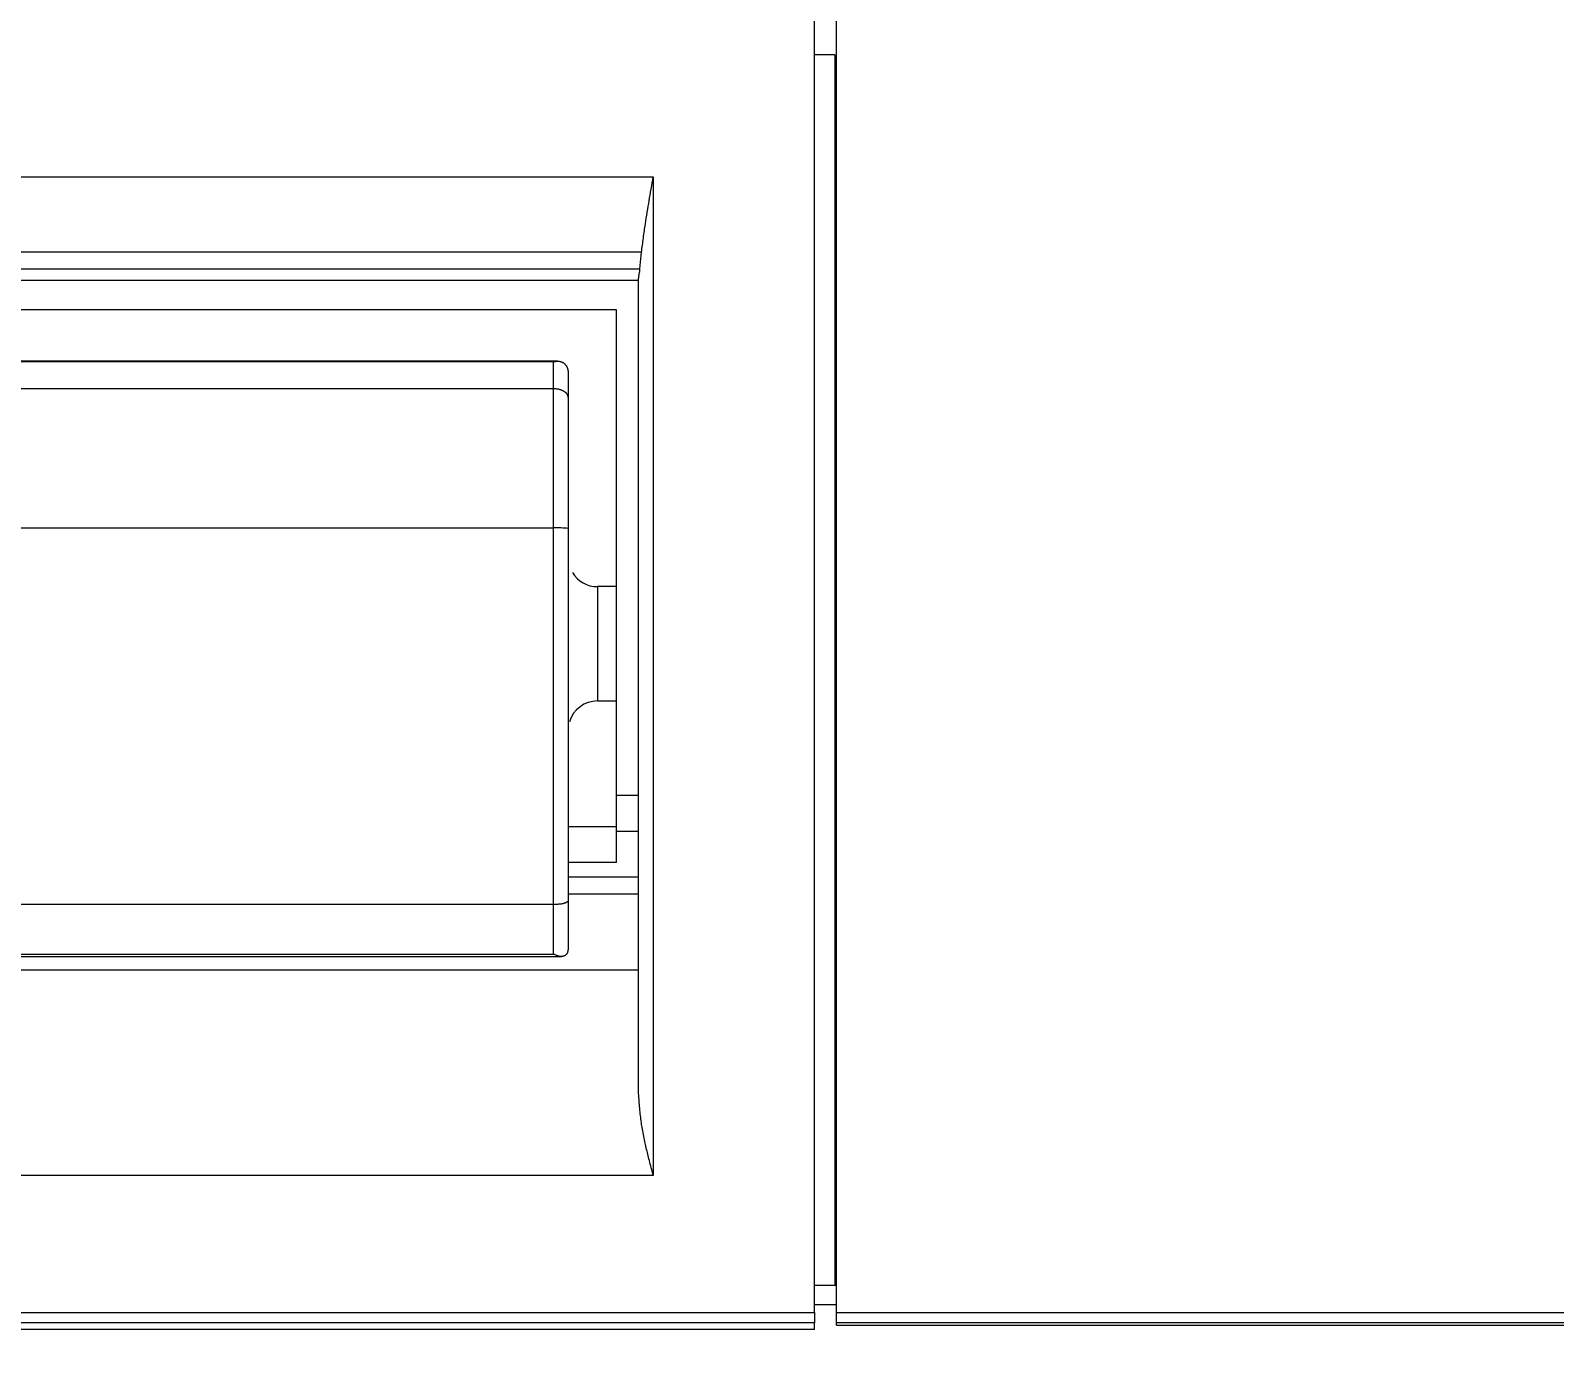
# Model space of a CAD drawing. Header units: metres. Extents: x -101133.8 to -101066.7, y -24899.3 to -24824.7.
# Drawn here: x -101102.2743 to -101102.1703, y -24845.8129 to -24845.7234 of the extents above; entities that cross this region are included whole.
import ezdxf

# ---------------------------------------------------------------- set-up
doc = ezdxf.new("R2010")
doc.units = ezdxf.units.M
doc.header["$LTSCALE"] = 0.2
doc.header["$PDSIZE"] = -5
doc.layers.add('CMT-COTATION DIVERS', color=1, linetype='Continuous')
doc.layers.add('CMT-CVC-MATERIEL', color=30, linetype='Continuous')
doc.styles.get("Standard").update_dxf_attribs({"font": 'arial.ttf'})
doc.dimstyles.get("Standard").update_dxf_attribs({"dimtxt": 0.18, "dimasz": 0.18, "dimexe": 0.18, "dimexo": 0.0625, "dimgap": 0.09, "dimtad": 0, "dimtih": 1, "dimtoh": 1, "dimdec": 4, "dimzin": 0, "dimdsep": 46, "dimtxsty": 'Standard', "dimcen": 0.09, "dimadec": 0, "dimazin": 0, "dimtfac": 1, "dimtdec": 4, "dimtofl": 0, "dimtmove": 0, "dimatfit": 3, "dimfxl": 1, "dimtolj": 1, "dimtzin": 0, "dimarcsym": 0})

# ---------------------------------------------------------------- blocks, each defined once
blk = doc.blocks.new('Cassette 600x600')
at = {"linetype": 'Continuous', "lineweight": 13}
for p, q in [((-20582.73, 104.51), (-20582.73, 411.51)), ((-20582.28, 104.51), (-20582.28, 411.51)), ((-20581.56, 411.51), (-20581.56, 104.51)), ((-20572.22, 115.51), (-20572.22, 400.51)), ((-20504.07, 400.51), (-20504.07, 115.51)), ((-20558.17, 399.51), (-20558.17, 116.51)), ((-20511.13, 116.51), (-20511.13, 399.51)), ((-20510.35, 399.59), (-20510.35, 116.42)), ((-20509.2, 116.31), (-20509.2, 399.7)), ((-20513.13, 118.01), (-20513.13, 398.01)), ((-20557.27, 394.23), (-20557.27, 121.78)), ((-20557.11, 393.71), (-20557.11, 122.31)), ((-20553.73, 122.31), (-20553.73, 393.71)), ((-20528.03, 122.31), (-20528.03, 393.71)), ((-20518.53, 122.31), (-20518.53, 393.71)), ((-20516.68, 122.31), (-20516.68, 393.71)), ((-20516.64, 122.04), (-20516.64, 393.97)), ((-20557.11, 122.31), (-20553.73, 122.31)), ((-20553.73, 122.31), (-20528.03, 122.31)), ((-20528.03, 122.31), (-20518.53, 122.31)), ((-20518.53, 122.31), (-20516.68, 122.31)), ((-20556.58, 121.31), (-20556.8, 121.32)), ((-20553.44, 121.31), (-20556.58, 121.31)), ((-20528.06, 121.31), (-20553.44, 121.31)), ((-20552.99, 121.31), (-20552.99, 116.51)), ((-20551.83, 121.31), (-20551.83, 116.51)), ((-20550.85, 118.01), (-20550.85, 121.31)), ((-20548.43, 118.01), (-20548.43, 121.31)), ((-20519.13, 121.31), (-20528.06, 121.31)), ((-20517.53, 121.31), (-20519.13, 121.31)), ((-20517.35, 121.31), (-20517.53, 121.31)), ((-20539.83, 119.31), (-20539.83, 118.01)), ((-20532.03, 119.31), (-20539.83, 119.31)), ((-20532.03, 118.01), (-20532.03, 119.31)), ((-20550.85, 118.01), (-20548.73, 118.01)), ((-20548.73, 116.51), (-20548.73, 118.01)), ((-20548.73, 118.01), (-20546.27, 118.01)), ((-20546.27, 118.01), (-20513.13, 118.01)), ((-20546.27, 118.01), (-20546.27, 116.51)), ((-20566.63, 116.51), (-20510.98, 116.51)), ((-20504.07, 115.51), (-20572.22, 115.51)), ((-20510.35, 116.42), (-20509.2, 116.31)), ((-20582.73, 104.51), (-20582.28, 104.51)), ((-20581.56, 104.51), (-20582.28, 104.51)), ((-20581.56, 104.51), (-20486.73, 104.51)), ((-20581.03, 104.51), (-20581.03, 103.01)), ((-20579.73, 103.11), (-20579.73, 104.51)), ((-20495.73, 103.11), (-20495.73, 104.51)), ((-20582.43, 103.01), (-20582.43, -35.19)), ((-20582.43, 103.01), (-20582.28, 103.01)), ((-20582.28, -33.88), (-20582.28, 103.01)), ((-20582.28, 103.01), (-20581.56, 103.01)), ((-20581.56, 103.01), (-20581.56, -33.88)), ((-20581.56, 103.01), (-20486.73, 103.01)), ((-20495.73, 103.11), (-20579.73, 103.11)), ((-20579.73, 103.01), (-20579.73, 103.11))]:
    blk.add_line(p, q, dxfattribs=at)
for centre, radius, start, end in [((-20535.42, 122.06), 7.4, 354.1787, 1.9347), ((-20541.83, 119.31), 2, 0, 73.2061), ((-20530.03, 119.31), 2, 120.8445, 180)]:
    blk.add_arc(centre, radius, start, end, dxfattribs=at)
for points, knots in [([(-20556.8, 121.32), (-20556.81, 121.32), (-20556.83, 121.32), (-20556.84, 121.33), (-20556.85, 121.33), (-20556.87, 121.33), (-20556.88, 121.33), (-20556.89, 121.33), (-20556.9, 121.34), (-20556.92, 121.34), (-20556.93, 121.34), (-20556.94, 121.35), (-20556.95, 121.35), (-20556.96, 121.35), (-20556.98, 121.36), (-20556.99, 121.36), (-20557, 121.37), (-20557.01, 121.37), (-20557.02, 121.37), (-20557.03, 121.38), (-20557.04, 121.38), (-20557.05, 121.39), (-20557.06, 121.4), (-20557.07, 121.4), (-20557.08, 121.41), (-20557.09, 121.41), (-20557.1, 121.42), (-20557.11, 121.43), (-20557.12, 121.43), (-20557.13, 121.44), (-20557.13, 121.45), (-20557.14, 121.45), (-20557.15, 121.46), (-20557.16, 121.47), (-20557.16, 121.47), (-20557.17, 121.48), (-20557.18, 121.49), (-20557.18, 121.5), (-20557.19, 121.51), (-20557.2, 121.53), (-20557.21, 121.54), (-20557.22, 121.55), (-20557.22, 121.56), (-20557.23, 121.58), (-20557.24, 121.59), (-20557.24, 121.6), (-20557.25, 121.62), (-20557.25, 121.63), (-20557.25, 121.64), (-20557.26, 121.66), (-20557.26, 121.68), (-20557.26, 121.7), (-20557.27, 121.72), (-20557.27, 121.74), (-20557.27, 121.76), (-20557.27, 121.79), (-20557.27, 121.81), (-20557.27, 121.83), (-20557.26, 121.85), (-20557.26, 121.87), (-20557.26, 121.89), (-20557.25, 121.92), (-20557.25, 121.95), (-20557.24, 121.98), (-20557.23, 122.01), (-20557.22, 122.04), (-20557.21, 122.07), (-20557.2, 122.1), (-20557.19, 122.13), (-20557.18, 122.16), (-20557.16, 122.19), (-20557.15, 122.23), (-20557.14, 122.25), (-20557.13, 122.25), (-20557.13, 122.26), (-20557.13, 122.26), (-20557.13, 122.27), (-20557.13, 122.27), (-20557.12, 122.27), (-20557.12, 122.28), (-20557.12, 122.28), (-20557.12, 122.29), (-20557.11, 122.29), (-20557.11, 122.3), (-20557.11, 122.3), (-20557.11, 122.3), (-20557.11, 122.3), (-20557.11, 122.3), (-20557.11, 122.3), (-20557.11, 122.3), (-20557.11, 122.3), (-20557.11, 122.3), (-20557.11, 122.3), (-20557.11, 122.3), (-20557.11, 122.3), (-20557.11, 122.3), (-20557.11, 122.31)], [0, 0, 0, 0, 1, 1, 1, 2, 2, 2, 3, 3, 3, 4, 4, 4, 5, 5, 5, 6, 6, 6, 7, 7, 7, 8, 8, 8, 9, 9, 9, 10, 10, 10, 11, 11, 11, 12, 12, 12, 13, 13, 13, 14, 14, 14, 15, 15, 15, 16, 16, 16, 17, 17, 17, 18, 18, 18, 19, 19, 19, 20, 20, 20, 21, 21, 21, 22, 22, 22, 23, 23, 23, 24, 24, 24, 25, 25, 25, 26, 26, 26, 27, 27, 27, 28, 28, 28, 29, 29, 29, 30, 30, 30, 31, 31, 31, 32, 32, 32, 32]), ([(-20553.44, 121.31), (-20553.44, 121.31), (-20553.44, 121.31), (-20553.44, 121.31), (-20553.44, 121.31), (-20553.44, 121.31), (-20553.45, 121.31), (-20553.45, 121.31), (-20553.45, 121.31), (-20553.45, 121.31), (-20553.45, 121.31), (-20553.45, 121.31), (-20553.45, 121.31), (-20553.46, 121.31), (-20553.46, 121.31), (-20553.47, 121.31), (-20553.47, 121.31), (-20553.47, 121.31), (-20553.48, 121.31), (-20553.48, 121.32), (-20553.49, 121.32), (-20553.49, 121.32), (-20553.49, 121.32), (-20553.5, 121.33), (-20553.5, 121.33), (-20553.51, 121.33), (-20553.52, 121.34), (-20553.53, 121.35), (-20553.53, 121.36), (-20553.54, 121.37), (-20553.55, 121.38), (-20553.56, 121.39), (-20553.56, 121.4), (-20553.57, 121.42), (-20553.58, 121.43), (-20553.59, 121.44), (-20553.59, 121.46), (-20553.6, 121.47), (-20553.61, 121.49), (-20553.61, 121.5), (-20553.62, 121.52), (-20553.63, 121.54), (-20553.63, 121.56), (-20553.64, 121.58), (-20553.64, 121.6), (-20553.65, 121.62), (-20553.66, 121.64), (-20553.66, 121.66), (-20553.67, 121.68), (-20553.67, 121.7), (-20553.68, 121.73), (-20553.68, 121.75), (-20553.69, 121.77), (-20553.69, 121.8), (-20553.69, 121.82), (-20553.7, 121.85), (-20553.7, 121.87), (-20553.7, 121.9), (-20553.71, 121.92), (-20553.71, 121.95), (-20553.71, 121.97), (-20553.72, 122), (-20553.72, 122.03), (-20553.72, 122.05), (-20553.72, 122.08), (-20553.72, 122.11), (-20553.72, 122.14), (-20553.73, 122.16), (-20553.73, 122.19), (-20553.73, 122.22), (-20553.73, 122.25), (-20553.73, 122.28), (-20553.73, 122.31)], [0, 0, 0, 0, 1, 1, 1, 2, 2, 2, 3, 3, 3, 4, 4, 4, 5, 5, 5, 6, 6, 6, 7, 7, 7, 8, 8, 8, 9, 9, 9, 10, 10, 10, 11, 11, 11, 12, 12, 12, 13, 13, 13, 14, 14, 14, 15, 15, 15, 16, 16, 16, 17, 17, 17, 18, 18, 18, 19, 19, 19, 20, 20, 20, 21, 21, 21, 22, 22, 22, 23, 23, 23, 24, 24, 24, 24]), ([(-20519.13, 121.31), (-20519.13, 121.31), (-20519.13, 121.31), (-20519.12, 121.31), (-20519.12, 121.31), (-20519.12, 121.31), (-20519.12, 121.31), (-20519.11, 121.31), (-20519.11, 121.31), (-20519.11, 121.31), (-20519.11, 121.31), (-20519.1, 121.31), (-20519.1, 121.31), (-20519.09, 121.31), (-20519.08, 121.31), (-20519.07, 121.31), (-20519.07, 121.31), (-20519.06, 121.31), (-20519.05, 121.31), (-20519.04, 121.32), (-20519.03, 121.32), (-20519.02, 121.32), (-20519.02, 121.32), (-20519.01, 121.33), (-20519, 121.33), (-20518.99, 121.33), (-20518.97, 121.34), (-20518.95, 121.35), (-20518.93, 121.36), (-20518.92, 121.37), (-20518.9, 121.38), (-20518.89, 121.39), (-20518.87, 121.4), (-20518.86, 121.42), (-20518.84, 121.43), (-20518.83, 121.44), (-20518.81, 121.46), (-20518.8, 121.47), (-20518.78, 121.49), (-20518.77, 121.5), (-20518.76, 121.52), (-20518.74, 121.54), (-20518.73, 121.56), (-20518.72, 121.58), (-20518.71, 121.6), (-20518.7, 121.62), (-20518.68, 121.64), (-20518.67, 121.66), (-20518.66, 121.68), (-20518.65, 121.7), (-20518.64, 121.73), (-20518.63, 121.75), (-20518.62, 121.77), (-20518.61, 121.8), (-20518.6, 121.82), (-20518.6, 121.85), (-20518.59, 121.87), (-20518.58, 121.9), (-20518.57, 121.92), (-20518.57, 121.95), (-20518.56, 121.97), (-20518.56, 122), (-20518.55, 122.03), (-20518.55, 122.05), (-20518.55, 122.08), (-20518.54, 122.11), (-20518.54, 122.14), (-20518.54, 122.16), (-20518.54, 122.19), (-20518.54, 122.22), (-20518.53, 122.25), (-20518.53, 122.28), (-20518.53, 122.31)], [0, 0, 0, 0, 1, 1, 1, 2, 2, 2, 3, 3, 3, 4, 4, 4, 5, 5, 5, 6, 6, 6, 7, 7, 7, 8, 8, 8, 9, 9, 9, 10, 10, 10, 11, 11, 11, 12, 12, 12, 13, 13, 13, 14, 14, 14, 15, 15, 15, 16, 16, 16, 17, 17, 17, 18, 18, 18, 19, 19, 19, 20, 20, 20, 21, 21, 21, 22, 22, 22, 23, 23, 23, 24, 24, 24, 24]), ([(-20516.68, 122.31), (-20516.68, 122.3), (-20516.68, 122.3), (-20516.68, 122.3), (-20516.68, 122.3), (-20516.68, 122.3), (-20516.68, 122.3), (-20516.68, 122.3), (-20516.68, 122.3), (-20516.68, 122.3), (-20516.68, 122.3), (-20516.68, 122.3), (-20516.68, 122.3), (-20516.68, 122.29), (-20516.68, 122.28), (-20516.67, 122.27), (-20516.67, 122.26), (-20516.67, 122.25), (-20516.66, 122.23), (-20516.66, 122.22), (-20516.66, 122.21), (-20516.66, 122.2), (-20516.66, 122.19), (-20516.65, 122.18), (-20516.65, 122.17), (-20516.65, 122.15), (-20516.65, 122.11), (-20516.64, 122.08), (-20516.64, 122.05), (-20516.64, 122.03), (-20516.64, 122), (-20516.64, 121.97), (-20516.65, 121.95), (-20516.65, 121.92), (-20516.66, 121.89), (-20516.66, 121.86), (-20516.67, 121.84), (-20516.67, 121.81), (-20516.68, 121.8), (-20516.69, 121.78), (-20516.69, 121.76), (-20516.7, 121.74), (-20516.71, 121.72), (-20516.72, 121.7), (-20516.73, 121.68), (-20516.74, 121.66), (-20516.75, 121.65), (-20516.77, 121.63), (-20516.78, 121.61), (-20516.79, 121.59), (-20516.8, 121.58), (-20516.81, 121.57), (-20516.82, 121.56), (-20516.83, 121.55), (-20516.84, 121.54), (-20516.86, 121.52), (-20516.87, 121.51), (-20516.88, 121.5), (-20516.9, 121.49), (-20516.91, 121.48), (-20516.92, 121.47), (-20516.93, 121.46), (-20516.94, 121.45), (-20516.95, 121.45), (-20516.96, 121.44), (-20516.98, 121.43), (-20516.99, 121.43), (-20517, 121.42), (-20517.01, 121.42), (-20517.02, 121.41), (-20517.03, 121.4), (-20517.04, 121.4), (-20517.06, 121.39), (-20517.07, 121.39), (-20517.08, 121.38), (-20517.09, 121.38), (-20517.1, 121.37), (-20517.12, 121.37), (-20517.13, 121.36), (-20517.14, 121.36), (-20517.15, 121.36), (-20517.17, 121.35), (-20517.18, 121.35), (-20517.19, 121.34), (-20517.2, 121.34), (-20517.22, 121.34), (-20517.23, 121.34), (-20517.24, 121.33), (-20517.25, 121.33), (-20517.27, 121.33), (-20517.28, 121.33), (-20517.29, 121.32), (-20517.3, 121.32), (-20517.32, 121.32), (-20517.33, 121.32), (-20517.34, 121.32), (-20517.35, 121.31)], [0, 0, 0, 0, 1, 1, 1, 2, 2, 2, 3, 3, 3, 4, 4, 4, 5, 5, 5, 6, 6, 6, 7, 7, 7, 8, 8, 8, 9, 9, 9, 10, 10, 10, 11, 11, 11, 12, 12, 12, 13, 13, 13, 14, 14, 14, 15, 15, 15, 16, 16, 16, 17, 17, 17, 18, 18, 18, 19, 19, 19, 20, 20, 20, 21, 21, 21, 22, 22, 22, 23, 23, 23, 24, 24, 24, 25, 25, 25, 26, 26, 26, 27, 27, 27, 28, 28, 28, 29, 29, 29, 30, 30, 30, 31, 31, 31, 32, 32, 32, 32]), ([(-20572.22, 115.51), (-20572.21, 115.51), (-20572.21, 115.51), (-20572.21, 115.51), (-20572.21, 115.51), (-20572.21, 115.51), (-20572.2, 115.51), (-20572.2, 115.51), (-20572.2, 115.51), (-20572.2, 115.51), (-20572.2, 115.51), (-20572.19, 115.51), (-20572.19, 115.51), (-20572, 115.56), (-20571.64, 115.66), (-20571.32, 115.74), (-20571, 115.82), (-20570.72, 115.89), (-20570.44, 115.96), (-20570.15, 116.03), (-20569.86, 116.1), (-20569.54, 116.16), (-20569.22, 116.22), (-20568.88, 116.28), (-20568.63, 116.32), (-20568.43, 116.35), (-20568.29, 116.36), (-20568.13, 116.38), (-20567.98, 116.4), (-20567.8, 116.41), (-20567.63, 116.43), (-20567.46, 116.44), (-20567.3, 116.46), (-20567.13, 116.47), (-20566.97, 116.48), (-20566.8, 116.49), (-20566.63, 116.51)], [0, 0, 0, 0, 1, 1, 1, 2, 2, 2, 3, 3, 3, 4, 4, 4, 5, 5, 5, 6, 6, 6, 7, 7, 7, 8, 8, 8, 9, 9, 9, 10, 10, 10, 11, 11, 11, 12, 12, 12, 12]), ([(-20510.98, 116.51), (-20510.97, 116.5), (-20510.95, 116.5), (-20510.94, 116.5), (-20510.92, 116.5), (-20510.9, 116.5), (-20510.89, 116.49), (-20510.87, 116.49), (-20510.85, 116.49), (-20510.83, 116.49), (-20510.81, 116.48), (-20510.79, 116.48), (-20510.77, 116.48), (-20510.75, 116.47), (-20510.73, 116.47), (-20510.71, 116.47), (-20510.69, 116.46), (-20510.67, 116.46), (-20510.65, 116.46), (-20510.62, 116.45), (-20510.6, 116.45), (-20510.57, 116.44), (-20510.55, 116.44), (-20510.52, 116.43), (-20510.5, 116.43), (-20510.49, 116.43), (-20510.48, 116.43), (-20510.46, 116.43), (-20510.45, 116.43), (-20510.44, 116.43), (-20510.43, 116.42), (-20510.41, 116.42), (-20510.4, 116.42), (-20510.39, 116.42), (-20510.38, 116.42), (-20510.36, 116.42), (-20510.35, 116.42)], [0, 0, 0, 0, 1, 1, 1, 2, 2, 2, 3, 3, 3, 4, 4, 4, 5, 5, 5, 6, 6, 6, 7, 7, 7, 8, 8, 8, 9, 9, 9, 10, 10, 10, 11, 11, 11, 12, 12, 12, 12]), ([(-20509.2, 116.31), (-20509.04, 116.29), (-20508.88, 116.27), (-20508.72, 116.25), (-20508.56, 116.22), (-20508.4, 116.2), (-20508.23, 116.18), (-20508.07, 116.16), (-20507.9, 116.13), (-20507.74, 116.11), (-20507.59, 116.09), (-20507.46, 116.07), (-20507.26, 116.04), (-20507.04, 116.01), (-20506.75, 115.96), (-20506.47, 115.92), (-20506.2, 115.87), (-20505.94, 115.83), (-20505.69, 115.79), (-20505.43, 115.74), (-20505.19, 115.7), (-20504.9, 115.65), (-20504.61, 115.6), (-20504.29, 115.54), (-20504.11, 115.51), (-20504.11, 115.51), (-20504.1, 115.51), (-20504.1, 115.51), (-20504.1, 115.51), (-20504.1, 115.51), (-20504.09, 115.51), (-20504.09, 115.51), (-20504.09, 115.51), (-20504.08, 115.51), (-20504.08, 115.51), (-20504.08, 115.51), (-20504.07, 115.51)], [0, 0, 0, 0, 1, 1, 1, 2, 2, 2, 3, 3, 3, 4, 4, 4, 5, 5, 5, 6, 6, 6, 7, 7, 7, 8, 8, 8, 9, 9, 9, 10, 10, 10, 11, 11, 11, 12, 12, 12, 12])]:
    blk.add_open_spline(points, degree=3, knots=knots, dxfattribs=at)
blk = doc.blocks.new('COT-45')
at = {"color": 0}
for p, q in [((0, -1), (0, 1)), ((-1, 0), (1, 0))]:
    blk.add_line(p, q, dxfattribs=at)
at = {"color": 0, "const_width": 0.4}
blk.add_lwpolyline([(-0.4419, -0.4419), (0.4419, 0.4419)], dxfattribs=at)
blk = doc.blocks.new('*D136')
at = {"layer": 'CMT-COTATION DIVERS', "color": 0, "lineweight": -2}
for p, q in [((-101104.56913, -24845.36165), (-101101.33268, -24845.36165)), ((-101101.38268, -24847.96619), (-101101.38268, -24845.38665)), ((-101101.83047, -24847.99119), (-101101.33268, -24847.99119))]:
    blk.add_line(p, q, dxfattribs=at)
at = {"layer": 'Defpoints', "color": 0, "lineweight": 15}
for p in [(-101104.59913, -24845.36165), (-101101.38268, -24845.36165), (-101101.86047, -24847.99119)]:
    blk.add_point(p, dxfattribs=at)
at = {"layer": 'CMT-COTATION DIVERS', "color": 0, "lineweight": -2, "xscale": 0.025, "yscale": 0.025, "zscale": 0.025}
for p, rotation in [((-101101.38268, -24845.36165), 90), ((-101101.38268, -24847.99119), 270)]:
    blk.add_blockref('COT-45', p, dxfattribs=dict(at, rotation=rotation))
at = {"layer": 'CMT-COTATION DIVERS', "color": 0, "lineweight": 15, "insert": (-101101.4585, -24846.67642), "char_height": 0.075, "attachment_point": 5, "rotation": 90}
blk.add_mtext('\\A1;263', dxfattribs=at)

msp = doc.modelspace()

# ---------------------------------------------------------------- block references
at = {"layer": 'CMT-CVC-MATERIEL', "xscale": 0.001, "yscale": 0.001, "zscale": 0.001, "rotation": 90}
msp.add_blockref('Cassette 600x600', (-101102.11629, -24825.22928), dxfattribs=at)

# ---------------------------------------------------------------- dimensions: what is measured, and where the dimension line sits
at = {"layer": 'CMT-COTATION DIVERS', "lineweight": 15}
dim = msp.add_linear_dim(base=(-101101.38268, -24845.36165), p1=(-101101.86047, -24847.99119), p2=(-101104.59913, -24845.36165), angle=90, dimstyle='Standard', override={"dimscale": 0.05, "dimtxt": 1.5, "dimasz": 0.5, "dimexe": 1, "dimexo": 0.6, "dimgap": 0.75, "dimtad": 1, "dimtih": 0, "dimtoh": 0, "dimdec": 0, "dimlfac": 100, "dimblk": 'COT-45', "dimcen": 0, "dimadec": 2, "dimazin": 2, "dimtdec": 2, "dimtix": 1, "dimtmove": 1, "dimfrac": 1}, dxfattribs=at)
dim.commit()
dim.dimension.update_dxf_attribs({"geometry": '*D136', "text_midpoint": (-101101.4585, -24846.67642)})

doc.saveas('drawing.dxf')
